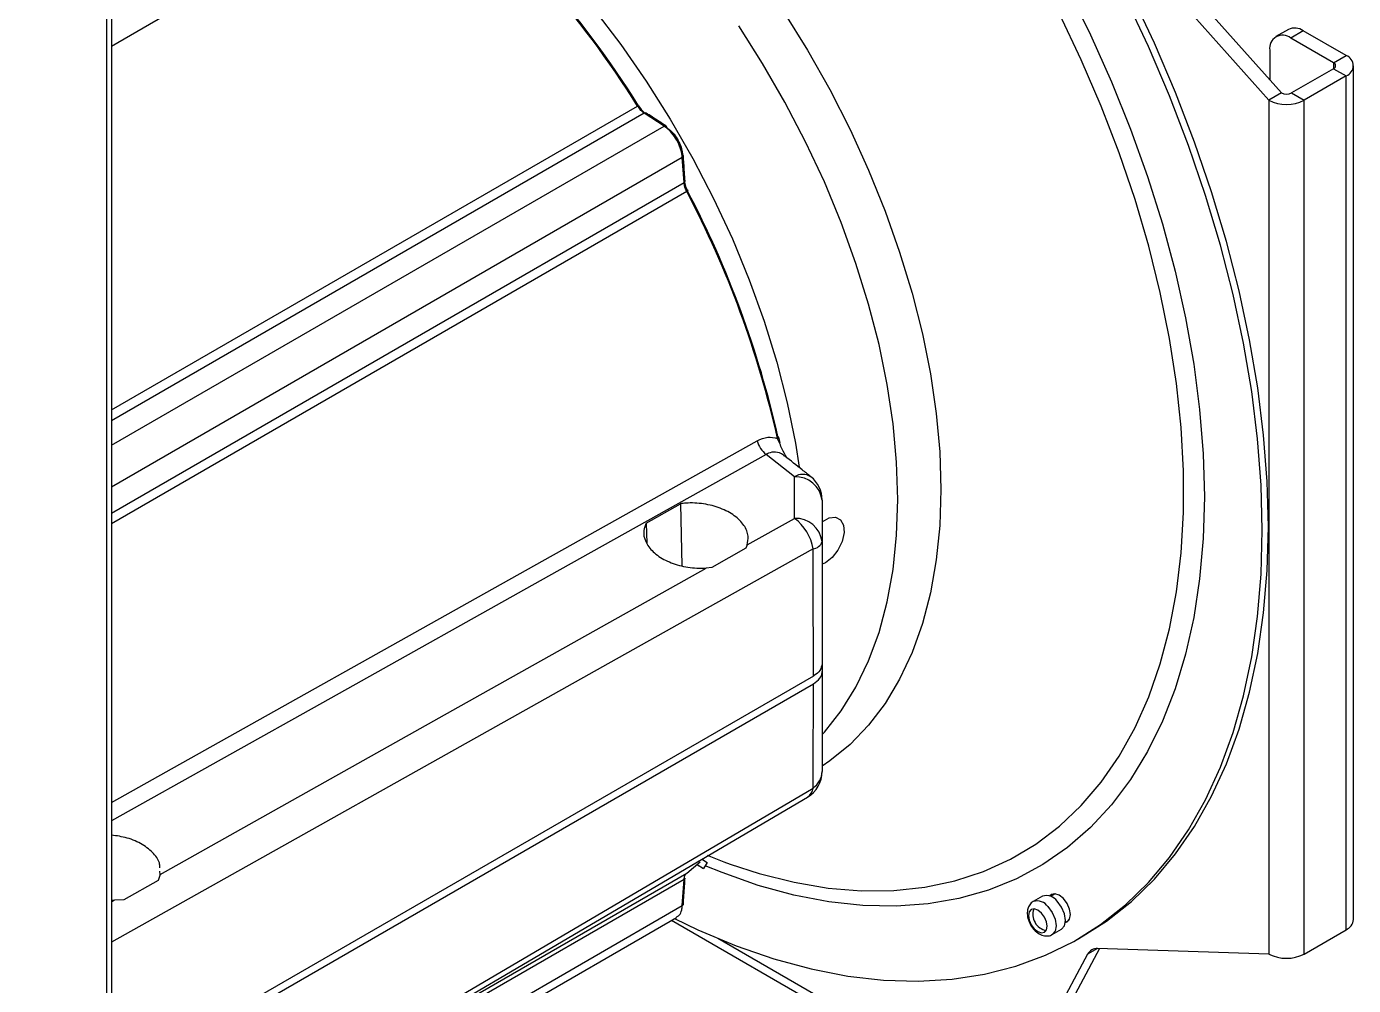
# Model space of a CAD drawing. Extents: x 17.3 to 113.1, y 4.8 to 84.5.
# Drawn here: x 30.08 to 35.67, y 11.07 to 15.1 of the extents above; entities that cross this region are included whole.
import ezdxf

# ---------------------------------------------------------------- set-up
doc = ezdxf.new("R2010")
doc.units = 0
doc.header["$MEASUREMENT"] = 0
doc.layers.add('OBJECT', color=7, linetype='CONTINUOUS')

msp = doc.modelspace()

# ---------------------------------------------------------------- linework, layer by layer
at = {"layer": 'OBJECT'}
for p, q in [((30.4373, 16.5448), (30.4373, 11.0128)), ((30.4168, 16.5163), (30.4168, 10.9842)), ((31.7573, 15.7808), (30.4373, 15.0187)), ((34.5885, 15.6009), (35.3094, 14.7922)), ((34.6415, 15.6315), (35.3623, 14.8227)), ((35.3917, 15.0902), (35.3388, 15.0596)), ((35.4542, 15.084), (35.4013, 15.0534)), ((35.6345, 14.9799), (35.4542, 15.084)), ((35.5816, 14.9493), (35.4013, 15.0534)), ((35.3129, 15.0024), (35.3129, 14.8782)), ((35.5816, 14.9493), (35.6345, 14.9799)), ((35.5816, 14.9248), (35.4047, 14.8227)), ((35.5816, 14.9493), (35.5816, 14.9248)), ((35.5816, 14.9248), (35.6345, 14.8943)), ((35.6653, 11.3443), (35.6653, 14.9371)), ((35.6345, 14.8943), (35.4577, 14.7922)), ((35.6345, 11.3015), (35.6345, 14.8943)), ((35.3623, 14.8227), (35.3094, 14.7922)), ((35.4047, 14.8227), (35.4577, 14.7922)), ((30.4373, 13.4886), (32.6522, 14.7673)), ((35.3094, 14.7922), (35.3094, 11.1994)), ((35.4577, 11.1994), (35.4577, 14.7922)), ((32.6797, 14.7378), (30.4373, 13.4433)), ((32.7634, 14.6834), (32.6797, 14.7378)), ((30.4373, 13.3405), (32.7634, 14.6834)), ((32.8404, 14.5514), (30.4373, 13.1641)), ((32.8475, 14.4454), (32.8404, 14.5514)), ((30.4373, 13.0541), (32.8475, 14.4454)), ((32.8591, 14.408), (30.4373, 13.01)), ((33.2506, 13.3473), (33.2413, 13.3687)), ((33.2522, 13.352), (33.2463, 13.3742)), ((33.3125, 13.2075), (33.1936, 13.3016)), ((32.6881, 13.0129), (32.8323, 13.0942)), ((32.8323, 13.0942), (32.8382, 12.8323)), ((33.1133, 12.9207), (33.3125, 13.0324)), ((32.6881, 13.0129), (32.6913, 12.9283)), ((33.1076, 12.9068), (32.9639, 12.8256)), ((33.1133, 12.9207), (33.1076, 12.9068)), ((32.9639, 12.8256), (32.9406, 12.8237)), ((33.4287, 12.4203), (33.4287, 12.3876)), ((33.3921, 12.3692), (30.0801, 10.4572)), ((30.0801, 10.4246), (33.3921, 12.3366)), ((32.8591, 11.5399), (32.9148, 11.5867)), ((32.9301, 11.5592), (32.9021, 11.5754)), ((32.9029, 11.5761), (32.9301, 11.5592)), ((32.926, 11.597), (32.9454, 11.5851)), ((32.9454, 11.5851), (32.9301, 11.5592)), ((32.8475, 11.5133), (30.1473, 9.9545)), ((30.6339, 11.5092), (30.4897, 11.4277)), ((30.6424, 11.5342), (30.6339, 11.5092)), ((30.6424, 11.5342), (30.6418, 11.5479)), ((30.8934, 10.4051), (32.8591, 11.5399)), ((32.8404, 11.403), (32.8475, 11.5133)), ((34.4096, 11.4531), (34.3902, 11.4419)), ((30.2304, 9.8963), (32.8404, 11.403)), ((30.4359, 11.4262), (30.4499, 11.4261)), ((30.4373, 11.4191), (30.4499, 11.4261)), ((30.4897, 11.4277), (30.4499, 11.4261)), ((34.3565, 11.4426), (34.3176, 11.4202)), ((30.2663, 9.8816), (32.8163, 11.3537)), ((32.7951, 11.3415), (34.228, 10.5143)), ((34.4527, 11.3336), (34.468, 11.3424)), ((34.3976, 11.2816), (34.4365, 11.3041)), ((35.4577, 11.1994), (35.6345, 11.3015)), ((34.2063, 10.5624), (32.9899, 11.2645)), ((34.5028, 11.2609), (34.5282, 11.2756)), ((34.5463, 11.1985), (34.2063, 10.5624)), ((34.5958, 11.2226), (34.2592, 10.5929)), ((34.5885, 11.2229), (34.5463, 11.1985)), ((35.3094, 11.1994), (34.5885, 11.2229))]:
    msp.add_line(p, q, dxfattribs=at)
at = {"layer": 'OBJECT', "flags": 128}
for points in [[(35.2816, 12.9824), (35.2767, 13.1724), (35.2619, 13.3674), (35.2373, 13.5667), (35.2029, 13.7696), (35.1589, 13.9752), (35.1055, 14.1828), (35.0429, 14.3917), (34.9713, 14.6011), (34.8909, 14.8101), (34.8021, 15.0181), (34.7052, 15.2241), (34.6006, 15.4276), (34.4885, 15.6277), (34.3696, 15.8236), (34.2441, 16.0147), (34.1127, 16.2002), (33.9756, 16.3794), (33.8336, 16.5518), (33.687, 16.7165), (33.5365, 16.8731), (33.3826, 17.0209), (33.2258, 17.1594), (33.2196, 17.1646)], [(35.3071, 12.9971), (35.3022, 13.1871), (35.2873, 13.3821), (35.2627, 13.5814), (35.2283, 13.7843), (35.1844, 13.9899), (35.131, 14.1975), (35.0684, 14.4064), (34.9967, 14.6158), (34.9164, 14.8248), (34.8276, 15.0328), (34.7307, 15.2388), (34.626, 15.4423), (34.514, 15.6424), (34.395, 15.8383), (34.2696, 16.0294), (34.1381, 16.2149), (34.0011, 16.3941), (33.859, 16.5665), (33.7125, 16.7312), (33.562, 16.8878), (33.408, 17.0356), (33.2723, 17.1562)], [(31.7203, 15.8825), (31.8394, 15.7967), (31.9711, 15.6908), (32.1004, 15.5751), (32.2268, 15.4501), (32.3495, 15.3165), (32.4677, 15.175), (32.581, 15.0266), (32.6886, 14.8719), (32.7899, 14.7118), (32.8844, 14.5473), (32.9715, 14.3792), (33.0509, 14.2085), (33.1219, 14.036), (33.1843, 13.8628), (33.2377, 13.6899), (33.2818, 13.5181), (33.3164, 13.3484), (33.3324, 13.2484)], [(34.3631, 15.446), (34.4617, 15.2633), (34.5582, 15.0679), (34.6468, 14.8701), (34.727, 14.6709), (34.7986, 14.4711), (34.8613, 14.2715), (34.9147, 14.0729), (34.9588, 13.8761), (34.9932, 13.6819), (35.0179, 13.4912), (35.0328, 13.3047), (35.0377, 13.1232)], [(33.0424, 11.5776), (33.1642, 11.5383), (33.3108, 11.5014), (33.4545, 11.4772), (33.5946, 11.4656), (33.7305, 11.4668), (33.8617, 11.4808), (33.9876, 11.5074), (34.1076, 11.5465), (34.2213, 11.5981), (34.3282, 11.6618), (34.4279, 11.7375), (34.5198, 11.8248), (34.6037, 11.9232), (34.6792, 12.0326), (34.746, 12.1522), (34.8037, 12.2818), (34.8522, 12.4206), (34.8913, 12.5682), (34.9207, 12.7239), (34.9404, 12.8871), (34.9503, 13.057), (34.9503, 13.233), (34.9404, 13.4143), (34.9207, 13.6002), (34.8913, 13.7899), (34.8522, 13.9826), (34.8037, 14.1774), (34.746, 14.3737), (34.6792, 14.5704), (34.6037, 14.7669), (34.5198, 14.9623), (34.4279, 15.1557)], [(33.268, 15.1628), (33.3677, 15.0021), (33.4607, 14.8371), (33.5463, 14.6689), (33.6242, 14.4981), (33.694, 14.3259), (33.7552, 14.153), (33.8076, 13.9805), (33.8508, 13.8092), (33.8847, 13.6401), (33.909, 13.474), (33.9236, 13.3119), (33.9285, 13.1545), (33.9236, 13.0028), (33.909, 12.8576), (33.8847, 12.7196), (33.8508, 12.5896), (33.8076, 12.4682), (33.7552, 12.3561), (33.694, 12.254), (33.6242, 12.1622), (33.5463, 12.0815), (33.4607, 12.0121), (33.4287, 11.9904)], [(33.7474, 13.1123), (33.7424, 13.2687), (33.7275, 13.4299), (33.7028, 13.5952), (33.6684, 13.7635), (33.6244, 13.9338), (33.5712, 14.1054), (33.5091, 14.2771), (33.4383, 14.448), (33.3593, 14.6173), (33.2725, 14.7838), (33.1784, 14.9467), (33.0776, 15.1052)], [(32.6522, 14.7673), (32.6541, 14.7683), (32.6556, 14.7691), (32.6568, 14.7697), (32.6576, 14.77), (32.658, 14.7701), (32.6579, 14.7698), (32.6574, 14.7693), (32.6565, 14.7685)], [(32.8591, 14.408), (32.8609, 14.4091), (32.8624, 14.41), (32.8634, 14.4108), (32.8641, 14.4113), (32.8643, 14.4116), (32.8641, 14.4117), (32.8634, 14.4115), (32.8623, 14.4111)], [(30.4373, 11.8373), (30.6678, 11.9664), (32.0757, 12.7546), (33.156, 13.3595)], [(33.2413, 13.3687), (33.2431, 13.3699), (33.2445, 13.3711), (33.2454, 13.3723), (33.2458, 13.3735), (33.2458, 13.3741)], [(33.1936, 13.3016), (32.2774, 12.789), (31.3612, 12.2763), (30.4373, 11.7595)], [(33.3125, 13.0324), (33.3125, 13.1875), (33.3125, 13.2075)], [(35.0377, 13.1232), (35.0328, 12.9474), (35.0179, 12.778), (34.9932, 12.6158), (34.9588, 12.4614), (34.9147, 12.3155), (34.8613, 12.1786), (34.7986, 12.0513), (34.727, 11.9342), (34.6468, 11.8276), (34.5582, 11.7322), (34.4617, 11.6481), (34.3576, 11.5759), (34.2464, 11.5157), (34.1285, 11.4679), (34.0045, 11.4326), (33.8747, 11.41), (33.7399, 11.4001), (33.6004, 11.4031), (33.4569, 11.4188), (33.31, 11.4473), (33.1603, 11.4884), (33.0083, 11.5419), (32.9371, 11.571)], [(33.4287, 12.123), (33.4383, 12.1334), (33.5091, 12.2227), (33.5712, 12.3226), (33.6244, 12.4327), (33.6684, 12.5524), (33.7028, 12.6809), (33.7275, 12.8176), (33.7424, 12.9616), (33.7474, 13.1123)], [(33.4287, 13.1097), (33.4287, 12.9546), (33.4287, 12.9346)], [(33.4286, 13.0173), (33.4294, 13.018), (33.4582, 13.0343), (33.485, 13.0375), (33.5062, 13.0271)], [(33.5062, 13.0271), (33.5188, 13.0044), (33.5212, 12.9726), (33.5131, 12.9359), (33.4955, 12.8994), (33.4708, 12.8679), (33.4424, 12.8456), (33.4287, 12.8393)], [(32.8068, 11.3482), (32.9062, 11.301), (33.0669, 11.2339), (33.2258, 11.179), (33.3826, 11.1365), (33.5365, 11.1066), (33.687, 11.0894), (33.8336, 11.0849), (33.9756, 11.0932), (34.1127, 11.1142), (34.2441, 11.1479), (34.3696, 11.1942), (34.4885, 11.2528), (34.6006, 11.3235), (34.7052, 11.4061), (34.8021, 11.5003), (34.8909, 11.6058), (34.9713, 11.722), (35.0429, 11.8487), (35.1055, 11.9852), (35.1589, 12.1312), (35.2029, 12.2861), (35.2373, 12.4493), (35.2619, 12.6201), (35.2767, 12.7981), (35.2816, 12.9824)], [(34.5282, 11.2756), (34.626, 11.3382), (34.7307, 11.4208), (34.8276, 11.515), (34.9164, 11.6205), (34.9967, 11.7367), (35.0684, 11.8634), (35.131, 11.9999), (35.1844, 12.1459), (35.2283, 12.3008), (35.2627, 12.464), (35.2873, 12.6348), (35.3022, 12.8127), (35.3071, 12.9971)], [(33.3905, 12.9043), (33.2133, 12.8049), (32.5045, 12.4076), (30.4373, 11.2491)], [(33.4287, 12.9346), (33.4287, 12.7545), (33.4287, 12.5828), (33.4287, 12.4203)], [(30.6424, 11.5342), (30.9594, 11.712), (31.8745, 12.2255), (32.9406, 12.8237)], [(33.4287, 12.3876), (33.4287, 12.2369), (33.4287, 12.0966), (33.4287, 11.9673)], [(30.1371, 9.9834), (30.1948, 10.0173), (30.9037, 10.4343), (33.3905, 11.8975)], [(30.1473, 9.9665), (30.7135, 10.2993), (33.3671, 11.8596)], [(32.9445, 11.6149), (33.0151, 11.5875), (33.0424, 11.5776)], [(34.474, 11.3655), (34.4704, 11.3883), (34.4602, 11.4118), (34.4449, 11.4324), (34.4269, 11.4469), (34.4089, 11.4532), (34.3937, 11.4502), (34.3864, 11.4435)], [(34.3792, 11.3988), (34.3976, 11.3741), (34.4099, 11.3458), (34.4142, 11.3183), (34.4099, 11.2958), (34.3977, 11.2817)], [(34.4365, 11.3041), (34.4365, 11.3041), (34.4488, 11.3182), (34.4531, 11.3407), (34.4487, 11.3682), (34.4365, 11.3965), (34.4181, 11.4212)], [(34.3218, 11.3059), (34.3367, 11.2939), (34.3516, 11.2887), (34.3642, 11.2912), (34.3726, 11.3009), (34.3756, 11.3164), (34.3726, 11.3353), (34.3642, 11.3547), (34.3515, 11.3717), (34.3367, 11.3837), (34.3218, 11.3889), (34.3092, 11.3864), (34.3008, 11.3767), (34.2978, 11.3612), (34.3008, 11.3423), (34.3092, 11.3229), (34.3218, 11.3059)], [(34.4526, 11.3323), (34.4602, 11.335), (34.4704, 11.3467), (34.474, 11.3655)]]:
    msp.add_lwpolyline(points, dxfattribs=at)
at = {"layer": 'OBJECT'}
for centre, radius, start, end in [((29.1527, 12.5791), 4.1273, 32.0168, 50.8709), ((29.1747, 12.5914), 4.1064, 32.0168, 50.8709), ((35.4176, 15.0329), 0.0629, 54.3822, 114.3072), ((35.3668, 15.0111), 0.0546, 50.7965, 189.214), ((35.6183, 14.9371), 0.0458, 290.7834, 69.216), ((35.5769, 14.9371), 0.0131, 290.7844, 69.2137), ((35.3835, 14.8637), 0.0461, 242.6096, 297.3897), ((35.3835, 14.9353), 0.1612, 242.6095, 297.3903), ((32.684, 14.7312), 0.00791, 61.6304, 123.468), ((32.7678, 14.6767), 0.00792, 61.2001, 123.3822), ((32.7672, 14.6777), 0.00739, 359.1843, 53.8276), ((32.8369, 14.5584), 0.00784, 296.297, 358.9389), ((32.8376, 14.5574), 0.00717, 6.7383, 61.8025), ((32.844, 14.4524), 0.00781, 296.1532, 359.0288), ((29.1004, 12.4406), 4.2468, 12.7396, 27.6464), ((29.078, 12.4275), 4.2684, 12.7396, 27.6464), ((33.252, 13.3807), 0.0983, 192.4454, 233.5554), ((33.2421, 13.3733), 0.00384, 11.7367, 82.3701), ((33.347, 13.154), 0.0638, 57.4429, 122.8504), ((33.3178, 13.0958), 0.1118, 7.1409, 92.7265), ((33.3037, 13.1097), 0.125, 0, 51.616), ((33.3178, 12.9207), 0.1118, 7.1415, 92.7262), ((33.1956, 12.8735), 0.1973, 8.98, 53.6731), ((33.3855, 12.9498), 0.0458, 276.1858, 340.6853), ((33.3037, 11.9673), 0.125, 300.4583, 0), ((33.3406, 11.9703), 0.0882, 304.4305, 358.0683), ((33.3385, 11.9033), 0.0523, 303.1718, 353.6311), ((32.8449, 11.5198), 0.00705, 291.4804, 349.8626), ((32.8378, 11.4095), 0.007, 291.2628, 350.3192), ((34.3339, 11.3679), 0.0548, 34.2423, 106.6563), ((34.373, 11.3907), 0.0545, 34.0898, 107.627), ((34.3849, 11.3666), 0.0693, 161.1582, 258.8362), ((35.6128, 11.3495), 0.0528, 294.3748, 354.3047), ((34.586, 11.1785), 0.0445, 86.7478, 153.2629), ((35.3835, 11.3425), 0.1612, 242.6095, 297.3903)]:
    msp.add_arc(centre, radius, start, end, dxfattribs=at)
for start_param, end_param in [(3.942916, 4.13082), (3.742494, 3.930397)]:
    msp.add_ellipse((33.3037, 14.9102), major_axis=(-0.0619, 3.6533), ratio=0.017273, start_param=start_param, end_param=end_param, dxfattribs=at)
for points, knots in [([(32.6797, 14.7378), (32.675, 14.7414), (32.6652, 14.7489), (32.6567, 14.7609), (32.6522, 14.7673)], [0, 0, 0, 0, 0.473398, 1, 1, 1, 1]), ([(32.6565, 14.7685), (32.6614, 14.7613), (32.6696, 14.7494), (32.6792, 14.7418), (32.6831, 14.7388)], [0, 0, 0, 0, 0.603443, 1, 1, 1, 1]), ([(32.7716, 14.6837), (32.7521, 14.6964), (32.7242, 14.7146), (32.6961, 14.7327), (32.6877, 14.7381)], [0, 0, 0, 0, 0.700005, 1, 1, 1, 1]), ([(32.8404, 14.5514), (32.839, 14.5617), (32.8362, 14.5823), (32.8221, 14.6163), (32.8024, 14.6476), (32.7817, 14.6704), (32.7684, 14.6798), (32.7634, 14.6834)], [0, 0, 0, 0, 0.216844, 0.433701, 0.650256, 0.866699, 1, 1, 1, 1]), ([(32.7746, 14.6776), (32.7817, 14.6722), (32.7958, 14.6615), (32.8152, 14.6365), (32.8303, 14.6084), (32.8388, 14.5831), (32.8404, 14.5691), (32.841, 14.5637)], [0, 0, 0, 0, 0.2168348, 0.4336861, 0.6501672, 0.866491, 1, 1, 1, 1]), ([(32.8518, 14.4523), (32.8502, 14.4771), (32.8479, 14.5124), (32.8454, 14.5477), (32.8447, 14.5582)], [0, 0, 0, 0, 0.7000048, 1, 1, 1, 1]), ([(32.8591, 14.408), (32.8561, 14.4144), (32.8501, 14.4273), (32.8484, 14.4393), (32.8475, 14.4454)], [0, 0, 0, 0, 0.486978, 1, 1, 1, 1]), ([(32.85, 14.4478), (32.8506, 14.4438), (32.8523, 14.4321), (32.8583, 14.4194), (32.8623, 14.4111)], [0, 0, 0, 0, 0.345763, 1, 1, 1, 1]), ([(33.156, 13.3595), (33.1706, 13.3659), (33.1996, 13.3786), (33.2275, 13.372), (33.2413, 13.3687)], [0, 0, 0, 0, 0.505217, 1, 1, 1, 1]), ([(33.2709, 13.2936), (33.2692, 13.2954), (33.2588, 13.3069), (33.2339, 13.313), (33.2089, 13.3101), (33.1966, 13.3033), (33.1936, 13.3016)], [0, 0, 0, 0, 0.080808, 0.510236, 0.88007, 1, 1, 1, 1]), ([(33.2802, 13.2878), (33.2733, 13.2998), (33.262, 13.3198), (33.2539, 13.3394), (33.2506, 13.3473)], [0, 0, 0, 0, 0.599701, 1, 1, 1, 1]), ([(33.3814, 13.2077), (33.3692, 13.2173), (33.3327, 13.2462), (33.2962, 13.2752), (33.2717, 13.2945)], [0, 0, 0, 0, 0.331594, 1, 1, 1, 1]), ([(33.1133, 12.9207), (33.1157, 12.933), (33.1211, 12.9604), (33.1029, 13.0041), (33.0621, 13.0455), (33.0021, 13.0774), (32.9305, 13.0959), (32.8717, 13.0987), (32.8401, 13.0951), (32.8323, 13.0942)], [0, 0, 0, 0, 0.132307, 0.294526, 0.457212, 0.620426, 0.783854, 0.947085, 1, 1, 1, 1]), ([(32.6881, 13.0129), (32.684, 13.0023), (32.6742, 12.9772), (32.6826, 12.9344), (32.7146, 12.8905), (32.7678, 12.8542), (32.8356, 12.8301), (32.8961, 12.822), (32.9306, 12.8234), (32.9406, 12.8237)], [0, 0, 0, 0, 0.117568, 0.279861, 0.442586, 0.605907, 0.769588, 0.933237, 1, 1, 1, 1]), ([(33.4287, 12.4203), (33.4269, 12.4108), (33.4234, 12.3933), (33.405, 12.3769), (33.3937, 12.3702), (33.3921, 12.3692)], [0, 0, 0, 0, 0.499398, 0.929182, 1, 1, 1, 1]), ([(33.3921, 12.3366), (33.4024, 12.344), (33.4214, 12.3578), (33.4284, 12.3769), (33.4287, 12.3863), (33.4287, 12.3876)], [0, 0, 0, 0, 0.499395, 0.929163, 1, 1, 1, 1]), ([(30.6411, 11.5617), (30.6412, 11.5668), (30.6414, 11.5874), (30.6173, 11.623), (30.5702, 11.6617), (30.507, 11.6899), (30.4597, 11.6966), (30.4373, 11.6997)], [0, 0, 0, 0, 0.078455, 0.313656, 0.549531, 0.786049, 1, 1, 1, 1]), ([(32.8447, 11.4083), (32.8464, 11.4341), (32.8489, 11.4709), (32.8511, 11.5076), (32.8517, 11.5186)], [0, 0, 0, 0, 0.7000055, 1, 1, 1, 1]), ([(32.8475, 11.5133), (32.8483, 11.5189), (32.85, 11.5303), (32.856, 11.5366), (32.8591, 11.5399)], [0, 0, 0, 0, 0.487934, 1, 1, 1, 1]), ([(32.8156, 11.3549), (32.8197, 11.3573), (32.8299, 11.3632), (32.8379, 11.3813), (32.8397, 11.397), (32.8404, 11.403)], [0, 0, 0, 0, 0.293292, 0.730733, 1, 1, 1, 1]), ([(34.3186, 11.4205), (34.3183, 11.4204), (34.3116, 11.4183), (34.3022, 11.4073), (34.2935, 11.3897), (34.2912, 11.3676), (34.2961, 11.3417), (34.3095, 11.3143), (34.3295, 11.2915), (34.3523, 11.2777), (34.3744, 11.2743), (34.3903, 11.2764), (34.3963, 11.2814), (34.3973, 11.2822)], [0, 0, 0, 0, 0.00491, 0.099729, 0.188221, 0.286492, 0.404677, 0.533145, 0.662922, 0.787519, 0.890054, 0.981784, 1, 1, 1, 1])]:
    msp.add_open_spline(points, degree=3, knots=knots, dxfattribs=at)

doc.saveas('drawing.dxf')
